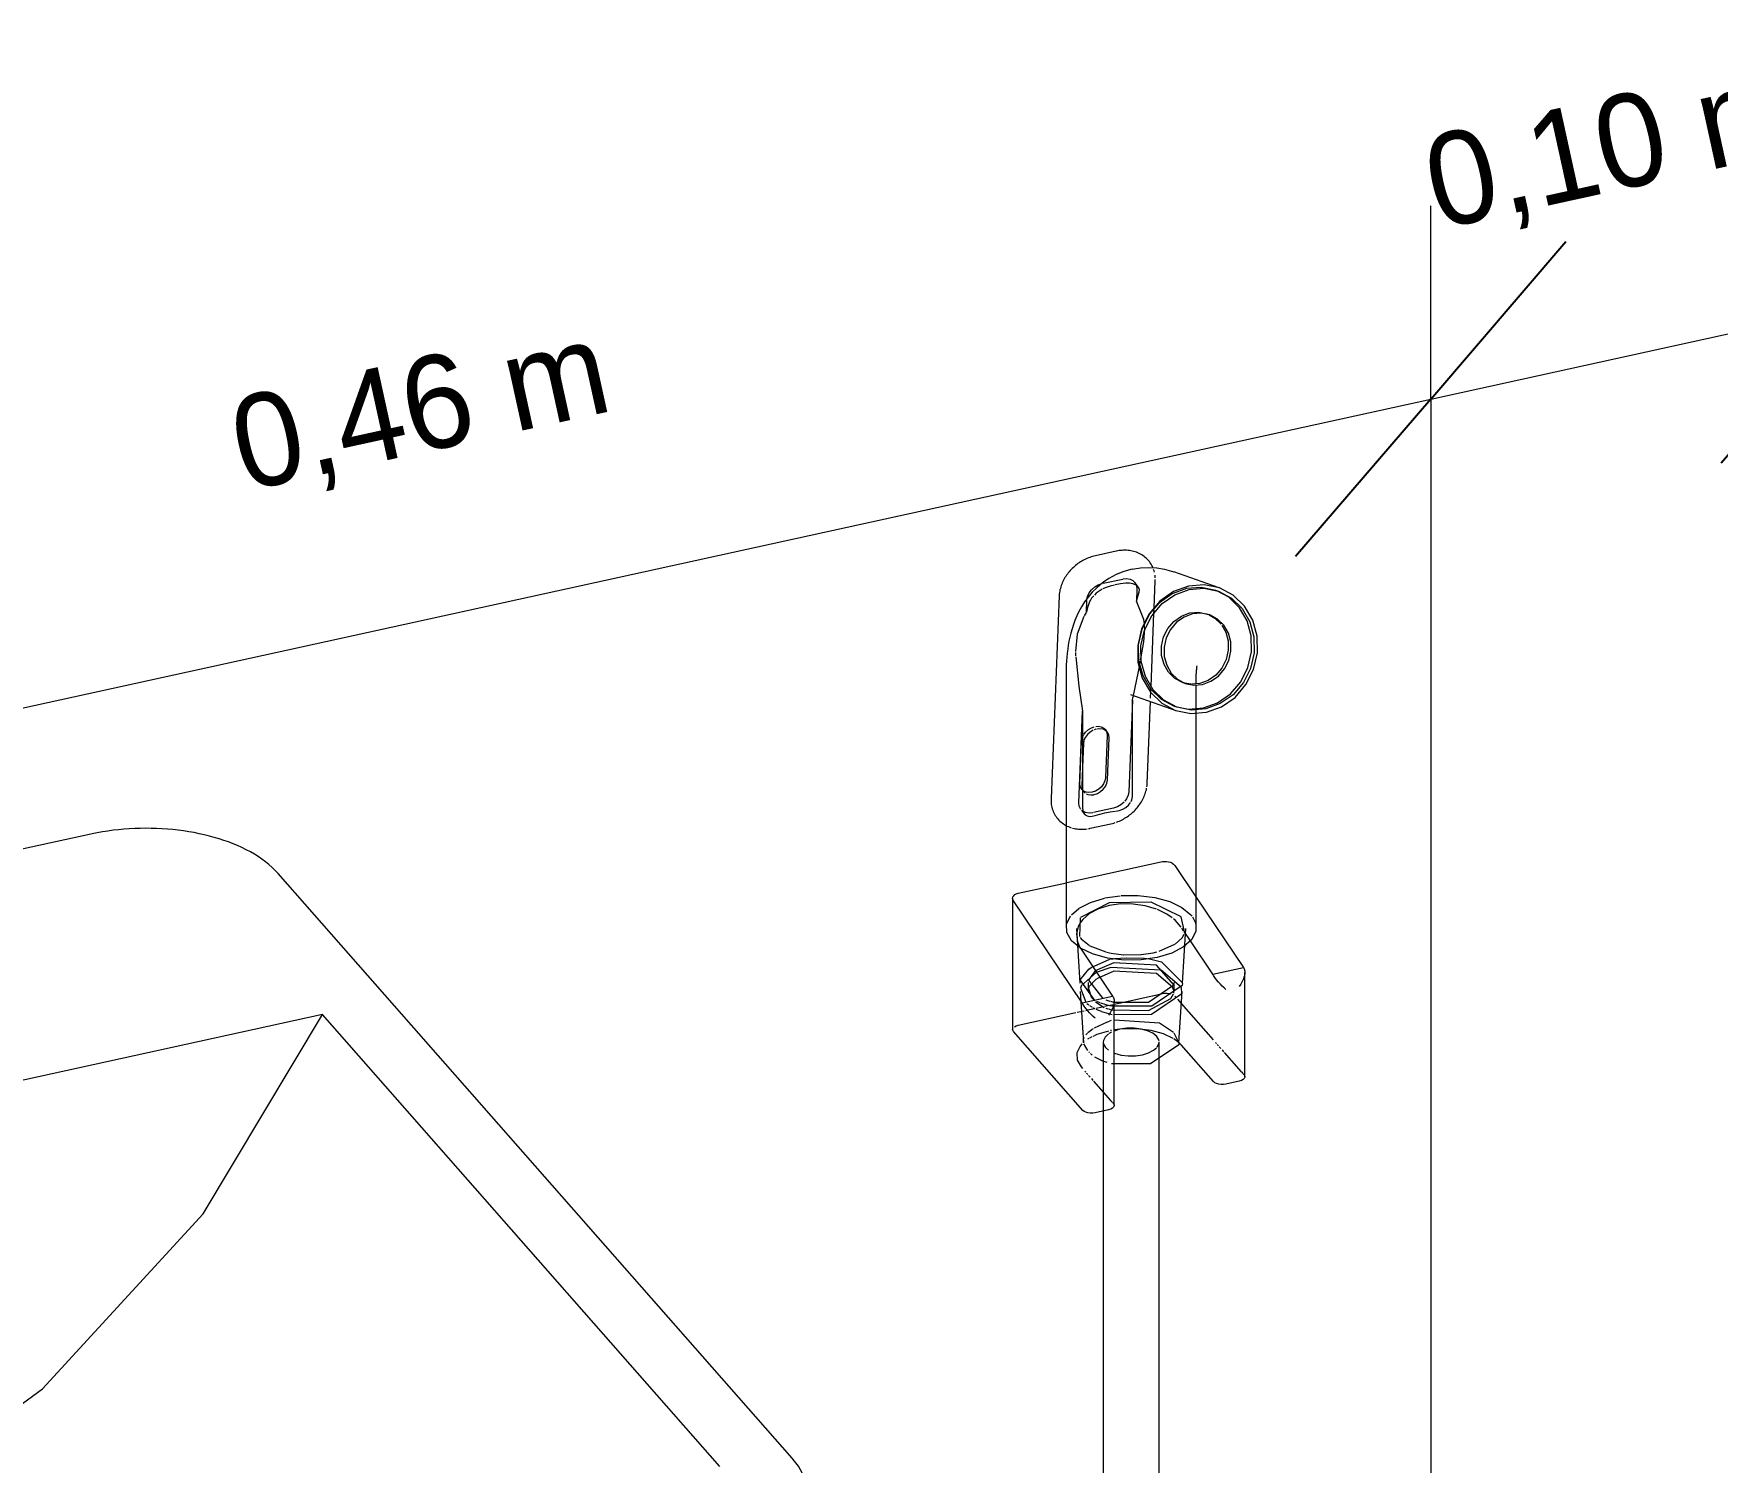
# Model space of a CAD drawing. Header units: metres. Extents: x -24.8 to 3.4, y -2.1 to 25.8.
# Drawn here: x -24.1059 to -23.7437, y 13.8888 to 14.1962 of the extents above; entities that cross this region are included whole.
import ezdxf

# ---------------------------------------------------------------- set-up
doc = ezdxf.new("R2010")
doc.units = ezdxf.units.M
for name, color, linetype, lineweight in [('A-ANNO-DIMS', 7, 'Continuous', 5), ('A-ANNO-DIMS-20', 7, 'Continuous', 5), ('P-SANR-FIXT', 7, 'Continuous', 5)]:
    doc.layers.add(name, color=color, linetype=linetype, lineweight=lineweight)
doc.styles.add('Century Gothic_1', font='GOTHIC.TTF', dxfattribs={"height": 0.02})
doc.dimstyles.new('Setores_1_mm', dxfattribs={"dimscale": 0.3048, "dimtxt": 0.020883, "dimasz": 0.208333, "dimexe": 0.15748, "dimexo": 0.098425, "dimgap": 0.114829, "dimtad": 1, "dimrnd": 0.01, "dimzin": 0, "dimdsep": 46, "dimtxsty": 'Century Gothic_1', "dimblk1": 'OBLIQUE', "dimblk2": 'OBLIQUE', "dimsah": 1, "dimcen": 0.09, "dimazin": 0, "dimtfac": 1, "dimtdec": 4, "dimtix": 1, "dimtmove": 0, "dimatfit": 3, "dimfxl": 1, "dimtvp": 1, "dimtolj": 1, "dimtzin": 0, "dimarcsym": 2})

# ---------------------------------------------------------------- blocks, each defined once
blk = doc.blocks.new('USO_ESG_Cuba lavatório retângular - Uso geral-3263039-BWC GUARITA')
at = {"layer": 'P-SANR-FIXT'}
for p, q in [((-24.09366, 14.024), (-24.4106, 13.9545)), ((-23.94272, 13.88971), (-24.05333, 14.01551)), ((-24.04378, 13.98518), (-24.3851, 13.91033)), ((-23.95829, 13.88796), (-24.04378, 13.98518))]:
    blk.add_line(p, q, dxfattribs=at)
for points in [[(-24.05333, 14.01551, 0), (-24.05396, 14.01619, 0), (-24.05463, 14.01684, 0), (-24.05533, 14.01746, 0), (-24.05607, 14.01806, 0), (-24.05684, 14.01863, 0), (-24.05764, 14.01917, 0), (-24.05846, 14.01969, 0), (-24.05932, 14.02018, 0), (-24.06021, 14.02065, 0), (-24.06112, 14.0211, 0), (-24.06205, 14.02153, 0), (-24.06301, 14.02193, 0), (-24.064, 14.02231, 0), (-24.065, 14.02266, 0), (-24.06603, 14.02299, 0), (-24.06707, 14.02331, 0), (-24.06813, 14.02359, 0), (-24.06922, 14.02386, 0), (-24.07031, 14.0241, 0), (-24.07142, 14.02432, 0), (-24.07255, 14.02452, 0), (-24.07368, 14.02469, 0), (-24.07483, 14.02484, 0), (-24.07599, 14.02497, 0), (-24.07715, 14.02507, 0), (-24.07832, 14.02515, 0), (-24.07949, 14.02521, 0), (-24.08067, 14.02524, 0), (-24.08184, 14.02525, 0), (-24.08302, 14.02524, 0), (-24.0842, 14.0252, 0), (-24.08537, 14.02514, 0), (-24.08654, 14.02506, 0), (-24.0877, 14.02495, 0), (-24.08885, 14.02482, 0), (-24.09, 14.02467, 0), (-24.09113, 14.02449, 0), (-24.09225, 14.02429, 0), (-24.09336, 14.02407, 0), (-24.09366, 14.024, 0)], [(-24.35333, 13.87363, 0), (-24.32482, 13.85621, 0), (-24.28349, 13.84412, 0), (-24.23794, 13.84319, 0), (-24.19094, 13.8535, 0), (-24.14539, 13.8744, 0), (-24.10406, 13.90463, 0), (-24.06949, 13.94232, 0), (-24.04378, 13.98518, 0)], [(-23.9392, 13.881, 0), (-23.93923, 13.88194, 0), (-23.93935, 13.88287, 0), (-23.93953, 13.88379, 0), (-23.93978, 13.88468, 0), (-23.9401, 13.88556, 0), (-23.94048, 13.8864, 0), (-23.94091, 13.88722, 0), (-23.9414, 13.888, 0), (-23.94193, 13.88875, 0), (-23.94251, 13.88947, 0), (-23.94272, 13.88971, 0)]]:
    blk.add_polyline3d(points, dxfattribs=at)
blk = doc.blocks.new('UT_Ducha higiênica - UT_Ducha higiênica-3628668-BWC GUARITA')
at = {"layer": 'P-SANR-FIXT'}
for p, q in [((-23.87305, 14.08487), (-23.87749, 14.0839)), ((-23.85085, 14.077), (-23.86063, 14.08045)), ((-23.88528, 14.07526), (-23.88703, 14.03164)), ((-23.85291, 14.07116), (-23.85348, 14.07136)), ((-23.88379, 14.05852), (-23.88379, 14.00386)), ((-23.85868, 14.05663), (-23.85811, 14.05643)), ((-23.86995, 14.05405), (-23.86017, 14.05059)), ((-23.85579, 14.00386), (-23.85579, 14.05004)), ((-23.89411, 14.01127), (-23.88372, 14.01355)), ((-23.8953, 14.01019), (-23.8953, 13.98196)), ((-23.88034, 13.98767), (-23.89514, 14.00967)), ((-23.85588, 14.01053), (-23.84563, 13.99528)), ((-23.88156, 14.00368), (-23.88085, 13.9919)), ((-23.85873, 13.9919), (-23.85802, 14.00368)), ((-23.88073, 13.99948), (-23.88057, 13.99923)), ((-23.88057, 13.99923), (-23.87377, 13.98911)), ((-23.85221, 13.99384), (-23.85705, 14.00104)), ((-23.85221, 13.99384), (-23.84563, 13.99528)), ((-23.86056, 13.99029), (-23.86056, 13.99207)), ((-23.84532, 13.97178), (-23.84532, 13.99424)), ((-23.88034, 13.98767), (-23.87377, 13.98911)), ((-23.87345, 13.96561), (-23.87345, 13.98807)), ((-23.86608, 13.98608), (-23.86126, 13.98865)), ((-23.8595, 13.97911), (-23.85884, 13.99013)), ((-23.86534, 13.98701), (-23.87402, 13.98701)), ((-23.87385, 13.98618), (-23.86608, 13.98608)), ((-23.8736, 13.98516), (-23.86538, 13.98528)), ((-23.8802, 13.96457), (-23.89514, 13.98156)), ((-23.86379, 13.48404), (-23.86379, 13.97926)), ((-23.85901, 13.97864), (-23.85947, 13.97911)), ((-23.85206, 13.97074), (-23.85901, 13.97864)), ((-23.86565, 13.97456), (-23.87399, 13.97461)), ((-23.84652, 13.97087), (-23.84943, 13.97023)), ((-23.87465, 13.9647), (-23.87756, 13.96406)), ((-23.87579, 13.96445), (-23.87579, 13.48404))]:
    blk.add_line(p, q, dxfattribs=at)
at = {"layer": 'P-SANR-FIXT', "color": 8, "true_color": 0x808080}
for p, q in [((-23.87581, 14.07797), (-23.8716, 14.07889)), ((-23.86825, 14.07718), (-23.86897, 14.07813)), ((-23.86483, 14.0727), (-23.8646, 14.07849)), ((-23.8646, 14.07849), (-23.86459, 14.07881)), ((-23.87601, 14.07672), (-23.87667, 14.07631)), ((-23.87535, 14.07702), (-23.87589, 14.07678)), ((-23.86856, 14.07674), (-23.86866, 14.0741)), ((-23.86863, 14.07744), (-23.86856, 14.07674)), ((-23.87947, 14.07167), (-23.87987, 14.07098)), ((-23.87942, 14.07174), (-23.87932, 14.07425)), ((-23.87865, 14.07418), (-23.87884, 14.07375)), ((-23.86593, 14.0712), (-23.86748, 14.06812)), ((-23.86551, 14.05579), (-23.86488, 14.07157)), ((-23.85897, 14.07091), (-23.8588, 14.071)), ((-23.86748, 14.06812), (-23.86825, 14.06475)), ((-23.86709, 14.06538), (-23.86689, 14.06733)), ((-23.8503, 14.06899), (-23.84945, 14.06749)), ((-23.86827, 14.06459), (-23.86819, 14.06134)), ((-23.86765, 14.06216), (-23.86709, 14.06538)), ((-23.88178, 14.0631), (-23.88174, 14.06236)), ((-23.85689, 14.05627), (-23.85832, 14.05651)), ((-23.85579, 14.05635), (-23.85579, 14.05852)), ((-23.86952, 14.05279), (-23.87031, 14.03312)), ((-23.86952, 14.05279), (-23.86949, 14.05292)), ((-23.86952, 14.03209), (-23.86952, 14.05279)), ((-23.86948, 14.05296), (-23.86941, 14.05326)), ((-23.8694, 14.05332), (-23.8693, 14.05375)), ((-23.8656, 14.05349), (-23.86556, 14.05448)), ((-23.86556, 14.05465), (-23.86554, 14.05515)), ((-23.85579, 14.05103), (-23.85579, 14.05611)), ((-23.88107, 14.03076), (-23.88028, 14.05043)), ((-23.88028, 14.05043), (-23.88028, 14.02973)), ((-23.86635, 14.03488), (-23.86564, 14.05253)), ((-23.86025, 14.05062), (-23.86017, 14.05059)), ((-23.86023, 14.05143), (-23.85745, 14.0509)), ((-23.85689, 14.0507), (-23.85992, 14.05132)), ((-23.85579, 14.05004), (-23.85579, 14.05079)), ((-23.87738, 14.04656), (-23.87774, 14.04644)), ((-23.87491, 14.04594), (-23.87531, 14.04647)), ((-23.88029, 14.04486), (-23.88005, 14.04536)), ((-23.88007, 14.04351), (-23.88028, 14.03833)), ((-23.87995, 14.04417), (-23.88007, 14.04351)), ((-23.87495, 14.04525), (-23.87531, 14.03613)), ((-23.87491, 14.0356), (-23.87455, 14.04472)), ((-23.88028, 14.03344), (-23.88008, 14.03317)), ((-23.87954, 14.03306), (-23.8801, 14.03333)), ((-23.88051, 14.02918), (-23.8799, 14.02837)), ((-23.87358, 14.02958), (-23.87786, 14.02864)), ((-23.87755, 14.02799), (-23.87651, 14.02832)), ((-23.87645, 14.02833), (-23.87542, 14.02859)), ((-23.88298, 14.0255), (-23.88268, 14.02539)), ((-23.87858, 14.02526), (-23.87414, 14.02624)), ((-23.8836, 14.01357), (-23.86306, 14.01808)), ((-23.86042, 14.01728), (-23.85588, 14.01053)), ((-23.88097, 14.00806), (-23.87854, 14.00931)), ((-23.87853, 14.00932), (-23.87554, 14.01023)), ((-23.87542, 14.01026), (-23.87214, 14.01075)), ((-23.88366, 14.0048), (-23.88283, 14.0064)), ((-23.88263, 14.00664), (-23.88107, 14.008)), ((-23.88076, 14.00599), (-23.88093, 14.00196)), ((-23.87452, 14.00924), (-23.88071, 14.00605)), ((-23.85851, 14.00322), (-23.85891, 14.0038)), ((-23.85705, 14.00104), (-23.85841, 14.00306)), ((-23.87867, 14), (-23.87521, 13.99864)), ((-23.86761, 13.99808), (-23.86506, 13.99848)), ((-23.86506, 13.99848), (-23.86427, 13.99867)), ((-23.86377, 13.99881), (-23.86042, 14.0003)), ((-23.87843, 13.99527), (-23.87437, 13.99708)), ((-23.87352, 13.99628), (-23.87753, 13.99457)), ((-23.87419, 13.9953), (-23.87735, 13.99425)), ((-23.87424, 13.99712), (-23.87363, 13.99719)), ((-23.86342, 13.99475), (-23.87419, 13.9953)), ((-23.87134, 13.99803), (-23.86771, 13.99807)), ((-23.8775, 13.98816), (-23.88078, 13.99267)), ((-23.87901, 13.99207), (-23.87901, 13.99029)), ((-23.8735, 13.99451), (-23.87686, 13.99304)), ((-23.85893, 13.991), (-23.8633, 13.9947)), ((-23.88074, 13.99013), (-23.88007, 13.97911)), ((-23.8793, 13.98758), (-23.87888, 13.98724)), ((-23.87841, 13.98898), (-23.87775, 13.9882)), ((-23.87747, 13.98794), (-23.87561, 13.98672)), ((-23.87649, 13.98767), (-23.87715, 13.98797)), ((-23.87444, 13.98709), (-23.87634, 13.98761)), ((-23.87358, 13.98787), (-23.86608, 13.98785)), ((-23.86126, 13.98865), (-23.86066, 13.98965)), ((-23.86062, 13.98979), (-23.8606, 13.99023)), ((-23.85901, 13.98756), (-23.85212, 13.97973)), ((-23.89411, 13.98288), (-23.88167, 13.98561)), ((-23.87876, 13.98715), (-23.87828, 13.98684)), ((-23.87811, 13.98673), (-23.87761, 13.98646)), ((-23.87738, 13.98635), (-23.87627, 13.98588)), ((-23.87618, 13.98585), (-23.87465, 13.98539)), ((-23.87525, 13.98658), (-23.8748, 13.98643)), ((-23.87466, 13.98639), (-23.87422, 13.98627)), ((-23.87445, 13.98534), (-23.8739, 13.98522)), ((-23.87416, 13.98704), (-23.87438, 13.98708)), ((-23.8722, 13.98201), (-23.87347, 13.98163)), ((-23.86061, 13.98128), (-23.85953, 13.97912)), ((-23.88002, 13.97919), (-23.88002, 13.97983)), ((-23.87914, 13.97746), (-23.87994, 13.97885)), ((-23.87872, 13.97698), (-23.87891, 13.97718)), ((-23.87817, 13.97647), (-23.87857, 13.97683)), ((-23.87579, 13.97926), (-23.87579, 13.96445)), ((-23.85947, 13.97911), (-23.8606, 13.97996)), ((-23.85164, 13.97919), (-23.85141, 13.97892)), ((-23.85126, 13.97875), (-23.85098, 13.97843)), ((-23.85082, 13.97825), (-23.8505, 13.97789)), ((-23.85022, 13.97757), (-23.84989, 13.97719)), ((-23.84976, 13.97705), (-23.84611, 13.97289)), ((-23.88057, 13.97391), (-23.88026, 13.97356)), ((-23.87978, 13.97302), (-23.87955, 13.97275)), ((-23.87939, 13.97258), (-23.87911, 13.97226)), ((-23.87896, 13.97208), (-23.87864, 13.97172)), ((-23.87835, 13.9714), (-23.87802, 13.97102)), ((-23.8779, 13.97088), (-23.87425, 13.96672)), ((-23.84608, 13.97286), (-23.84574, 13.97247)), ((-23.8457, 13.97243), (-23.84549, 13.97219)), ((-23.87421, 13.96669), (-23.87387, 13.9663)), ((-23.87384, 13.96626), (-23.87362, 13.96602))]:
    blk.add_line(p, q, dxfattribs=at)
at = {"layer": 'P-SANR-FIXT', "color": 9, "true_color": 0xbfbfbf}
for p, q in [((-23.86488, 14.07157), (-23.86485, 14.07226)), ((-23.86688, 14.06809), (-23.8669, 14.0689)), ((-23.86689, 14.06733), (-23.86688, 14.06808)), ((-23.84945, 14.06747), (-23.84892, 14.06556)), ((-23.86796, 14.0604), (-23.8678, 14.06131)), ((-23.86776, 14.06149), (-23.86765, 14.06216)), ((-23.86561, 14.05324), (-23.8656, 14.05349)), ((-23.86554, 14.05515), (-23.86553, 14.05539)), ((-23.86552, 14.05552), (-23.86551, 14.05579)), ((-23.86056, 14.05154), (-23.86023, 14.05143)), ((-23.85992, 14.05132), (-23.85999, 14.05134)), ((-23.88084, 14.03492), (-23.88047, 14.04403)), ((-23.88047, 14.04403), (-23.88035, 14.0447)), ((-23.88028, 14.03833), (-23.88044, 14.03439)), ((-23.88048, 14.0337), (-23.88028, 14.03344)), ((-23.88044, 14.03439), (-23.88037, 14.03377)), ((-23.88065, 14.02937), (-23.8807, 14.02943)), ((-23.87452, 14.00863), (-23.8768, 14.00793)), ((-23.87203, 14.00898), (-23.87452, 14.00863)), ((-23.86431, 14.00783), (-23.86677, 14.00857)), ((-23.88078, 13.99267), (-23.87888, 13.99497)), ((-23.87888, 13.99498), (-23.87843, 13.99527)), ((-23.87335, 13.99722), (-23.87081, 13.99739)), ((-23.87078, 13.99739), (-23.86704, 13.99731)), ((-23.86701, 13.99731), (-23.86581, 13.99716)), ((-23.87735, 13.99425), (-23.88055, 13.99133)), ((-23.87737, 13.99272), (-23.8788, 13.99124)), ((-23.87686, 13.99304), (-23.87737, 13.99272)), ((-23.87896, 13.9908), (-23.87841, 13.98898)), ((-23.87525, 13.98835), (-23.87441, 13.98808)), ((-23.87426, 13.98804), (-23.87358, 13.98787)), ((-23.87201, 13.98772), (-23.86529, 13.9892)), ((-23.86517, 13.98922), (-23.86306, 13.98969)), ((-23.86306, 13.98969), (-23.86259, 13.98976)), ((-23.86256, 13.98976), (-23.86204, 13.98976)), ((-23.86061, 13.99035), (-23.86086, 13.99109)), ((-23.86042, 13.98917), (-23.86019, 13.9889)), ((-23.85983, 13.9885), (-23.85903, 13.98758)), ((-23.88139, 13.98567), (-23.88061, 13.98584)), ((-23.87438, 13.98381), (-23.87402, 13.98394)), ((-23.87952, 13.98083), (-23.8792, 13.98119)), ((-23.87909, 13.9813), (-23.87825, 13.98197)), ((-23.87822, 13.98038), (-23.87875, 13.98009)), ((-23.87815, 13.98204), (-23.87789, 13.9822)), ((-23.87771, 13.98063), (-23.87802, 13.98048)), ((-23.87771, 13.98231), (-23.87486, 13.98363)), ((-23.87483, 13.98364), (-23.87442, 13.98379)), ((-23.87432, 13.98123), (-23.87457, 13.98107)), ((-23.87401, 13.98139), (-23.87425, 13.98127)), ((-23.87399, 13.98177), (-23.87423, 13.98172)), ((-23.87999, 13.97994), (-23.87988, 13.98024)), ((-23.87887, 13.98002), (-23.87915, 13.97985)), ((-23.87528, 13.97806), (-23.87469, 13.97753)), ((-23.84534, 13.97194), (-23.84532, 13.97178)), ((-23.87348, 13.96577), (-23.87345, 13.96561))]:
    blk.add_line(p, q, dxfattribs=at)
at = {"layer": 'P-SANR-FIXT', "color": 254, "true_color": 0xdfdfdf}
for p, q in [((-23.87887, 13.99109), (-23.87896, 13.9908)), ((-23.87347, 13.9874), (-23.87201, 13.98772)), ((-23.8802, 13.98593), (-23.87992, 13.98599)), ((-23.87951, 13.98608), (-23.87925, 13.98614)), ((-23.87915, 13.98616), (-23.87759, 13.9865)), ((-23.87735, 13.98655), (-23.87576, 13.9869)), ((-23.87555, 13.98695), (-23.87452, 13.98717))]:
    blk.add_line(p, q, dxfattribs=at)
at = {"layer": 'P-SANR-FIXT', "color": 7, "true_color": 0xefefef}
blk.add_line((-23.87431, 13.98722), (-23.8736, 13.98737), dxfattribs=at)
at = {"layer": 'P-SANR-FIXT'}
for points in [[(-23.87749, 14.0839, 0), (-23.8778, 14.08383, 0), (-23.8781, 14.08375, 0), (-23.87841, 14.08365, 0), (-23.87871, 14.08355, 0), (-23.879, 14.08344, 0), (-23.8793, 14.08331, 0), (-23.87959, 14.08318, 0), (-23.87987, 14.08304, 0), (-23.88016, 14.08289, 0), (-23.88043, 14.08273, 0), (-23.88071, 14.08256, 0), (-23.88097, 14.08239, 0), (-23.88124, 14.0822, 0), (-23.88149, 14.08201, 0), (-23.88175, 14.08181, 0), (-23.88199, 14.08161, 0), (-23.88223, 14.08139, 0), (-23.88246, 14.08117, 0), (-23.88269, 14.08095, 0), (-23.88291, 14.08071, 0), (-23.88312, 14.08047, 0), (-23.88332, 14.08023, 0), (-23.88351, 14.07997, 0), (-23.8837, 14.07972, 0), (-23.88388, 14.07945, 0), (-23.88404, 14.07919, 0), (-23.8842, 14.07891, 0), (-23.88435, 14.07863, 0), (-23.88449, 14.07835, 0), (-23.88462, 14.07807, 0), (-23.88474, 14.07777, 0), (-23.88485, 14.07748, 0), (-23.88495, 14.07718, 0), (-23.88503, 14.07688, 0), (-23.88511, 14.07658, 0), (-23.88517, 14.07627, 0), (-23.88522, 14.07596, 0), (-23.88525, 14.07565, 0), (-23.88528, 14.07534, 0), (-23.88528, 14.07526, 0)], [(-23.86508, 14.08126, 0), (-23.86521, 14.08155, 0), (-23.86535, 14.08183, 0), (-23.86551, 14.08211, 0), (-23.86568, 14.08237, 0), (-23.86587, 14.08263, 0), (-23.86607, 14.08287, 0), (-23.86628, 14.08311, 0), (-23.86651, 14.08333, 0), (-23.86675, 14.08354, 0), (-23.86699, 14.08374, 0), (-23.86725, 14.08393, 0), (-23.86752, 14.0841, 0), (-23.86779, 14.08425, 0), (-23.86807, 14.0844, 0), (-23.86836, 14.08453, 0), (-23.86865, 14.08464, 0), (-23.86894, 14.08474, 0), (-23.86924, 14.08483, 0), (-23.86955, 14.0849, 0), (-23.86985, 14.08497, 0), (-23.87016, 14.08501, 0), (-23.87047, 14.08505, 0), (-23.87079, 14.08507, 0), (-23.8711, 14.08508, 0), (-23.87141, 14.08508, 0), (-23.87172, 14.08506, 0), (-23.87204, 14.08504, 0), (-23.87235, 14.085, 0), (-23.87266, 14.08495, 0), (-23.87297, 14.08489, 0), (-23.87305, 14.08487, 0)], [(-23.86959, 14.08103, 0), (-23.87136, 14.08053, 0), (-23.87304, 14.07985, 0), (-23.87457, 14.07903, 0), (-23.87594, 14.07809, 0), (-23.87714, 14.07708, 0), (-23.87818, 14.07604, 0), (-23.87907, 14.07499, 0), (-23.87983, 14.07395, 0), (-23.88047, 14.07293, 0), (-23.88102, 14.07193, 0), (-23.88149, 14.07096, 0), (-23.88189, 14.07, 0), (-23.88223, 14.06908, 0), (-23.88252, 14.06817, 0), (-23.88277, 14.06727, 0), (-23.88299, 14.06639, 0), (-23.88317, 14.06552, 0), (-23.88332, 14.06466, 0), (-23.88345, 14.0638, 0), (-23.88356, 14.06295, 0), (-23.88364, 14.0621, 0), (-23.8837, 14.06125, 0), (-23.88375, 14.06041, 0), (-23.88378, 14.05956, 0), (-23.88379, 14.05871, 0), (-23.88379, 14.05852, 0)], [(-23.86959, 14.08103, 0), (-23.86778, 14.08132, 0), (-23.86598, 14.0814, 0), (-23.86424, 14.08129, 0), (-23.8626, 14.08101, 0), (-23.86109, 14.0806, 0), (-23.86063, 14.08045, 0)], [(-23.87931, 14.07443, 0), (-23.87918, 14.07514, 0), (-23.87884, 14.0759, 0), (-23.87831, 14.0766, 0), (-23.87764, 14.07719, 0), (-23.87686, 14.07764, 0), (-23.87604, 14.07792, 0)], [(-23.85744, 14.07738, 0), (-23.86069, 14.07619, 0), (-23.86359, 14.07416, 0), (-23.86594, 14.07142, 0), (-23.86757, 14.06815, 0), (-23.86839, 14.0646, 0), (-23.86833, 14.06098, 0), (-23.86739, 14.05756, 0), (-23.86565, 14.05457, 0), (-23.86321, 14.0522, 0), (-23.86025, 14.05062, 0)], [(-23.86763, 14.06114, 0), (-23.86769, 14.06455, 0), (-23.86691, 14.06792, 0), (-23.86537, 14.071, 0), (-23.86314, 14.07359, 0), (-23.8604, 14.07551, 0), (-23.85733, 14.07664, 0), (-23.85413, 14.07689, 0), (-23.85103, 14.07625, 0), (-23.84823, 14.07476, 0), (-23.84593, 14.07252, 0), (-23.84428, 14.06969, 0), (-23.84339, 14.06645, 0)], [(-23.85358, 14.05021, 0), (-23.85033, 14.0514, 0), (-23.84743, 14.05343, 0), (-23.84508, 14.05618, 0), (-23.84345, 14.05944, 0), (-23.84263, 14.06299, 0), (-23.84269, 14.06661, 0), (-23.84363, 14.07003, 0), (-23.84537, 14.07302, 0), (-23.84781, 14.07539, 0), (-23.85077, 14.07697, 0), (-23.85405, 14.07765, 0), (-23.85744, 14.07738, 0)], [(-23.84396, 14.06665, 0), (-23.84484, 14.06989, 0), (-23.84649, 14.07272, 0), (-23.84879, 14.07496, 0), (-23.85133, 14.07635, 0)], [(-23.86323, 14.06243, 0), (-23.86326, 14.06444, 0), (-23.86281, 14.06643, 0), (-23.86189, 14.06825, 0), (-23.86058, 14.06978, 0), (-23.85897, 14.07091, 0)], [(-23.84836, 14.06536, 0), (-23.84888, 14.06727, 0), (-23.84985, 14.06895, 0), (-23.85121, 14.07027, 0), (-23.85286, 14.07115, 0), (-23.8547, 14.07153, 0), (-23.85658, 14.07138, 0), (-23.8584, 14.07071, 0), (-23.86002, 14.06958, 0), (-23.86133, 14.06805, 0), (-23.86224, 14.06623, 0), (-23.8627, 14.06424, 0), (-23.86266, 14.06223, 0)], [(-23.8588, 14.071, 0), (-23.85715, 14.07158, 0), (-23.85526, 14.07173, 0), (-23.85343, 14.07135, 0), (-23.85316, 14.07124, 0)], [(-23.86266, 14.06223, 0), (-23.86214, 14.06032, 0), (-23.86117, 14.05865, 0), (-23.85981, 14.05732, 0), (-23.85816, 14.05644, 0), (-23.85632, 14.05607, 0), (-23.85444, 14.05621, 0), (-23.85262, 14.05688, 0), (-23.851, 14.05801, 0), (-23.84969, 14.05954, 0), (-23.84878, 14.06136, 0), (-23.84832, 14.06335, 0), (-23.84836, 14.06536, 0)], [(-23.85745, 14.0509, 0), (-23.85426, 14.05115, 0), (-23.85118, 14.05228, 0), (-23.84844, 14.0542, 0), (-23.84622, 14.05679, 0), (-23.84467, 14.05987, 0), (-23.8439, 14.06324, 0), (-23.84396, 14.06665, 0)], [(-23.84339, 14.06645, 0), (-23.84333, 14.06304, 0), (-23.84411, 14.05967, 0), (-23.84565, 14.05659, 0), (-23.84787, 14.054, 0), (-23.85062, 14.05208, 0), (-23.85369, 14.05095, 0), (-23.85689, 14.0507, 0)], [(-23.85999, 14.05134, 0), (-23.86279, 14.05283, 0), (-23.86509, 14.05507, 0), (-23.86674, 14.0579, 0), (-23.86763, 14.06114, 0)], [(-23.8584, 14.05654, 0), (-23.85872, 14.05664, 0), (-23.86038, 14.05752, 0), (-23.86173, 14.05885, 0), (-23.86271, 14.06052, 0), (-23.86323, 14.06243, 0)], [(-23.86017, 14.05059, 0), (-23.85697, 14.04994, 0), (-23.85358, 14.05021, 0)], [(-23.88703, 14.03164, 0), (-23.88703, 14.03133, 0), (-23.88703, 14.03102, 0), (-23.887, 14.0307, 0), (-23.88697, 14.03039, 0), (-23.88691, 14.03008, 0), (-23.88685, 14.02978, 0), (-23.88676, 14.02947, 0), (-23.88666, 14.02917, 0), (-23.88655, 14.02888, 0), (-23.88642, 14.02859, 0), (-23.88628, 14.0283, 0), (-23.88612, 14.02803, 0), (-23.88595, 14.02776, 0), (-23.88576, 14.02751, 0), (-23.88556, 14.02726, 0), (-23.88534, 14.02703, 0), (-23.88512, 14.0268, 0), (-23.88488, 14.02659, 0), (-23.88463, 14.0264, 0), (-23.88438, 14.02621, 0), (-23.88411, 14.02604, 0), (-23.88384, 14.02588, 0)], [(-23.89514, 14.00967, 0), (-23.89527, 14.00995, 0), (-23.8953, 14.01023, 0), (-23.89524, 14.0105, 0), (-23.89507, 14.01076, 0), (-23.89482, 14.01098, 0), (-23.8945, 14.01115, 0), (-23.89411, 14.01127, 0)], [(-23.86416, 13.99746, 0), (-23.86767, 13.99695, 0), (-23.87132, 13.99691, 0), (-23.87487, 13.99734, 0), (-23.87808, 13.99822, 0), (-23.88071, 13.99949, 0), (-23.88261, 14.00105, 0), (-23.88363, 14.0028, 0), (-23.8837, 14.00462, 0)], [(-23.85584, 14.00442, 0), (-23.85587, 14.00309, 0), (-23.85674, 14.00132, 0), (-23.8585, 13.99972, 0), (-23.86103, 13.9984, 0), (-23.86416, 13.99746, 0)], [(-23.84549, 13.99503, 0), (-23.84534, 13.99453, 0), (-23.84533, 13.99397, 0), (-23.84544, 13.9934, 0), (-23.84563, 13.99283, 0), (-23.84588, 13.99227, 0), (-23.84618, 13.99173, 0), (-23.84652, 13.99123, 0)], [(-23.84563, 13.99528, 0), (-23.84556, 13.99516, 0), (-23.84549, 13.99503, 0)], [(-23.85876, 13.99184, 0), (-23.85879, 13.99146, 0), (-23.86534, 13.98701, 0)], [(-23.85206, 13.99358, 0), (-23.85214, 13.99372, 0), (-23.85221, 13.99384, 0)], [(-23.84943, 13.99059, 0), (-23.8498, 13.99094, 0), (-23.85019, 13.99132, 0), (-23.85059, 13.99174, 0), (-23.85101, 13.99218, 0), (-23.85141, 13.99264, 0), (-23.85178, 13.99312, 0), (-23.85206, 13.99358, 0)], [(-23.8802, 13.98741, 0), (-23.88027, 13.98755, 0), (-23.88034, 13.98767, 0)], [(-23.87362, 13.98886, 0), (-23.87347, 13.98836, 0), (-23.87347, 13.9878, 0), (-23.87357, 13.98723, 0), (-23.87376, 13.98666, 0), (-23.87401, 13.9861, 0), (-23.87431, 13.98556, 0), (-23.87465, 13.98506, 0)], [(-23.87377, 13.98911, 0), (-23.87369, 13.98899, 0), (-23.87362, 13.98886, 0)], [(-23.86538, 13.98528, 0), (-23.8589, 13.98969, 0), (-23.85893, 13.991, 0)], [(-23.87756, 13.98442, 0), (-23.87793, 13.98477, 0), (-23.87832, 13.98515, 0), (-23.87873, 13.98557, 0), (-23.87914, 13.98601, 0), (-23.87954, 13.98647, 0), (-23.87991, 13.98695, 0), (-23.8802, 13.98741, 0)], [(-23.89514, 13.98156, 0), (-23.89528, 13.98181, 0), (-23.89529, 13.98207, 0)], [(-23.85953, 13.97905, 0), (-23.85956, 13.9787, 0), (-23.86565, 13.97456, 0)], [(-23.84943, 13.97023, 0), (-23.84993, 13.97016, 0), (-23.85045, 13.97015, 0), (-23.85096, 13.97022, 0), (-23.85142, 13.97034, 0), (-23.85179, 13.97052, 0), (-23.85206, 13.97074, 0)], [(-23.84532, 13.97178, 0), (-23.84533, 13.97168, 0), (-23.84546, 13.97142, 0), (-23.84571, 13.97119, 0), (-23.84607, 13.97101, 0), (-23.84652, 13.97087, 0)], [(-23.87756, 13.96406, 0), (-23.87807, 13.96399, 0), (-23.87859, 13.96398, 0), (-23.87909, 13.96405, 0), (-23.87955, 13.96417, 0), (-23.87993, 13.96435, 0), (-23.8802, 13.96457, 0)], [(-23.87345, 13.96561, 0), (-23.87347, 13.96551, 0), (-23.87359, 13.96525, 0), (-23.87384, 13.96502, 0), (-23.8742, 13.96484, 0), (-23.87465, 13.9647, 0)]]:
    blk.add_polyline3d(points, dxfattribs=at)
at = {"layer": 'P-SANR-FIXT', "color": 8, "true_color": 0x808080}
for points in [[(-23.87152, 14.07891, 0), (-23.87079, 14.07898, 0), (-23.87004, 14.07886, 0), (-23.8694, 14.07855, 0), (-23.86892, 14.07807, 0)], [(-23.86478, 14.08036, 0), (-23.86487, 14.08067, 0), (-23.86496, 14.08097, 0)], [(-23.8646, 14.07912, 0), (-23.86463, 14.07943, 0), (-23.86466, 14.07974, 0)], [(-23.87784, 14.07528, 0), (-23.87829, 14.07474, 0), (-23.87863, 14.07422, 0)], [(-23.87667, 14.07631, 0), (-23.87729, 14.07582, 0), (-23.87769, 14.07545, 0)], [(-23.87337, 14.0776, 0), (-23.87432, 14.07735, 0), (-23.87535, 14.07702, 0)], [(-23.87092, 14.07799, 0), (-23.87209, 14.07784, 0), (-23.87323, 14.07763, 0)], [(-23.86808, 14.07611, 0), (-23.86801, 14.07655, 0), (-23.86812, 14.07697, 0), (-23.8684, 14.07736, 0), (-23.86886, 14.07767, 0), (-23.86946, 14.07789, 0), (-23.87016, 14.078, 0), (-23.87092, 14.07799, 0)], [(-23.86866, 14.0741, 0), (-23.86839, 14.07515, 0), (-23.86808, 14.07611, 0)], [(-23.85133, 14.07635, 0), (-23.85159, 14.07645, 0), (-23.8547, 14.07709, 0), (-23.8579, 14.07684, 0), (-23.86097, 14.07571, 0), (-23.86371, 14.07379, 0), (-23.86584, 14.07134, 0)], [(-23.87884, 14.07375, 0), (-23.87915, 14.07279, 0), (-23.87942, 14.07174, 0)], [(-23.86693, 14.06925, 0), (-23.86705, 14.07015, 0), (-23.86866, 14.0741, 0)], [(-23.85301, 14.07118, 0), (-23.85178, 14.07047, 0), (-23.85042, 14.06915, 0)], [(-23.87994, 14.07086, 0), (-23.88138, 14.06701, 0), (-23.88179, 14.06333, 0)], [(-23.84892, 14.06555, 0), (-23.84889, 14.06355, 0), (-23.84934, 14.06156, 0), (-23.85026, 14.05974, 0), (-23.85157, 14.05821, 0), (-23.85319, 14.05708, 0), (-23.855, 14.05641, 0), (-23.85673, 14.05626, 0)], [(-23.88173, 14.06217, 0), (-23.88105, 14.05583, 0), (-23.88028, 14.05043, 0)], [(-23.86928, 14.05385, 0), (-23.8683, 14.05862, 0), (-23.86796, 14.0604, 0)], [(-23.86819, 14.06134, 0), (-23.86731, 14.0581, 0), (-23.86566, 14.05527, 0), (-23.86336, 14.05303, 0), (-23.86056, 14.05154, 0)], [(-23.85567, 14.06023, 0), (-23.85568, 14.06021, 0), (-23.85569, 14.06014, 0), (-23.85571, 14.06002, 0), (-23.85573, 14.05987, 0), (-23.85574, 14.05967, 0), (-23.85576, 14.05945, 0), (-23.85578, 14.05919, 0), (-23.85578, 14.05891, 0), (-23.85579, 14.05859, 0), (-23.85579, 14.05852, 0)], [(-23.88, 14.04544, 0), (-23.87959, 14.04597, 0), (-23.879, 14.04649, 0), (-23.87833, 14.04689, 0), (-23.87773, 14.0471, 0)], [(-23.87793, 14.04636, 0), (-23.8786, 14.04597, 0), (-23.87919, 14.04545, 0), (-23.87965, 14.04483, 0), (-23.87994, 14.04419, 0)], [(-23.8774, 14.04717, 0), (-23.8769, 14.0472, 0), (-23.87624, 14.0471, 0), (-23.87569, 14.04683, 0), (-23.87527, 14.04641, 0), (-23.87502, 14.04587, 0), (-23.87495, 14.04525, 0)], [(-23.87455, 14.04472, 0), (-23.87461, 14.04534, 0), (-23.87487, 14.04588, 0), (-23.87528, 14.0463, 0), (-23.87584, 14.04657, 0), (-23.8765, 14.04668, 0), (-23.87721, 14.0466, 0)], [(-23.87777, 14.0325, 0), (-23.87706, 14.03275, 0), (-23.87638, 14.03314, 0), (-23.87579, 14.03366, 0), (-23.87533, 14.03427, 0), (-23.87503, 14.03494, 0), (-23.87491, 14.0356, 0)], [(-23.87531, 14.03613, 0), (-23.87543, 14.03546, 0), (-23.87573, 14.0348, 0), (-23.87619, 14.03419, 0), (-23.87672, 14.03371, 0)], [(-23.86641, 14.03417, 0), (-23.86638, 14.03449, 0), (-23.86635, 14.0348, 0), (-23.86635, 14.03488, 0)], [(-23.8803, 14.03356, 0), (-23.88012, 14.03323, 0), (-23.8797, 14.03281, 0)], [(-23.87678, 14.03367, 0), (-23.87746, 14.03327, 0), (-23.87817, 14.03303, 0), (-23.87889, 14.03296, 0), (-23.87949, 14.03305, 0)], [(-23.87949, 14.03268, 0), (-23.87914, 14.03254, 0), (-23.87849, 14.03243, 0), (-23.87783, 14.03249, 0)], [(-23.87031, 14.03312, 0), (-23.87045, 14.03236, 0), (-23.87079, 14.03161, 0), (-23.87116, 14.03108, 0)], [(-23.86978, 14.031, 0), (-23.86962, 14.03141, 0), (-23.86952, 14.03209, 0)], [(-23.86758, 14.03095, 0), (-23.86743, 14.03122, 0), (-23.86728, 14.0315, 0), (-23.86714, 14.03178, 0), (-23.86701, 14.03207, 0), (-23.86689, 14.03236, 0), (-23.86678, 14.03266, 0), (-23.86668, 14.03295, 0), (-23.8666, 14.03326, 0), (-23.86652, 14.03356, 0), (-23.86646, 14.03387, 0)], [(-23.8807, 14.02943, 0), (-23.88099, 14.03005, 0), (-23.88107, 14.03076, 0)], [(-23.88028, 14.02973, 0), (-23.88021, 14.02909, 0), (-23.88002, 14.02856, 0), (-23.87971, 14.02817, 0), (-23.87929, 14.02791, 0)], [(-23.87802, 14.02861, 0), (-23.87883, 14.02852, 0), (-23.87959, 14.02864, 0), (-23.88016, 14.02891, 0)], [(-23.87928, 14.02791, 0), (-23.87877, 14.0278, 0), (-23.87819, 14.02783, 0), (-23.87755, 14.02799, 0)], [(-23.87542, 14.02859, 0), (-23.87428, 14.02881, 0), (-23.8732, 14.02895, 0)], [(-23.87131, 14.03091, 0), (-23.87199, 14.03031, 0), (-23.87276, 14.02986, 0), (-23.87358, 14.02958, 0)], [(-23.87311, 14.02896, 0), (-23.87235, 14.02911, 0), (-23.87161, 14.02937, 0), (-23.87094, 14.02975, 0), (-23.87035, 14.03022, 0), (-23.8699, 14.03078, 0)], [(-23.87292, 14.02659, 0), (-23.87263, 14.0267, 0), (-23.87233, 14.02682, 0), (-23.87204, 14.02696, 0), (-23.87176, 14.0271, 0), (-23.87147, 14.02725, 0), (-23.87119, 14.02741, 0)], [(-23.87119, 14.02741, 0), (-23.87092, 14.02757, 0), (-23.87065, 14.02775, 0), (-23.87039, 14.02793, 0), (-23.87013, 14.02812, 0), (-23.86988, 14.02832, 0), (-23.86965, 14.02852, 0)], [(-23.86964, 14.02853, 0), (-23.8694, 14.02874, 0), (-23.86917, 14.02896, 0), (-23.86894, 14.02919, 0), (-23.86872, 14.02942, 0), (-23.86851, 14.02966, 0), (-23.86831, 14.02991, 0), (-23.86812, 14.03016, 0), (-23.86793, 14.03042, 0), (-23.86775, 14.03068, 0), (-23.8676, 14.03093, 0)], [(-23.88356, 14.02574, 0), (-23.88327, 14.02561, 0), (-23.88299, 14.0255, 0)], [(-23.88238, 14.02531, 0), (-23.88208, 14.02523, 0), (-23.88177, 14.02517, 0), (-23.88146, 14.02512, 0)], [(-23.88144, 14.02512, 0), (-23.88115, 14.02509, 0), (-23.88084, 14.02507, 0), (-23.88054, 14.02506, 0)], [(-23.88053, 14.02506, 0), (-23.88022, 14.02506, 0), (-23.8799, 14.02507, 0), (-23.87959, 14.0251, 0), (-23.87928, 14.02514, 0)], [(-23.87897, 14.02518, 0), (-23.87866, 14.02524, 0), (-23.87858, 14.02526, 0)], [(-23.87414, 14.02624, 0), (-23.87383, 14.02631, 0), (-23.87353, 14.02639, 0), (-23.87322, 14.02648, 0)], [(-23.86304, 14.01808, 0), (-23.86263, 14.01814, 0), (-23.86219, 14.01813, 0), (-23.86174, 14.01807, 0), (-23.86133, 14.01794, 0), (-23.86106, 14.01782, 0)], [(-23.86096, 14.01776, 0), (-23.86065, 14.01754, 0), (-23.86042, 14.01728, 0)], [(-23.85825, 14.00269, 0), (-23.85901, 14.00622, 0), (-23.86551, 14.00934, 0), (-23.87452, 14.00924, 0)], [(-23.87191, 14.01077, 0), (-23.86825, 14.01081, 0), (-23.86471, 14.01037, 0), (-23.8615, 14.00949, 0), (-23.85886, 14.00823, 0), (-23.85697, 14.00667, 0), (-23.85668, 14.00632, 0)], [(-23.85658, 14.00618, 0), (-23.85595, 14.00492, 0), (-23.85584, 14.00442, 0)], [(-23.88092, 14.00463, 0), (-23.88117, 14.00413, 0), (-23.88155, 14.00252, 0), (-23.88135, 14.00085, 0), (-23.88073, 13.99948, 0)], [(-23.86034, 14.00035, 0), (-23.85882, 14.00172, 0), (-23.85835, 14.00246, 0)], [(-23.88079, 14.00177, 0), (-23.88057, 14.00149, 0), (-23.87876, 14.00005, 0)], [(-23.8751, 13.99861, 0), (-23.87406, 13.99838, 0), (-23.87144, 13.99804, 0)], [(-23.86608, 13.98785, 0), (-23.86062, 13.99156, 0), (-23.86433, 13.99578, 0), (-23.8735, 13.99628, 0)], [(-23.86581, 13.99716, 0), (-23.86324, 13.99652, 0), (-23.85877, 13.99199, 0)], [(-23.88057, 13.99126, 0), (-23.88068, 13.99089, 0), (-23.87957, 13.98783, 0)], [(-23.86086, 13.99109, 0), (-23.86433, 13.99401, 0), (-23.8735, 13.99451, 0)], [(-23.87335, 13.98403, 0), (-23.8637, 13.9834, 0), (-23.8607, 13.98138, 0)], [(-23.89492, 13.98255, 0), (-23.89456, 13.98274, 0), (-23.89411, 13.98288, 0)], [(-23.86551, 13.98176, 0), (-23.8685, 13.98212, 0), (-23.87157, 13.98209, 0), (-23.87348, 13.98186, 0)], [(-23.8643, 13.98047, 0), (-23.86511, 13.98114, 0), (-23.86624, 13.98168, 0), (-23.86761, 13.98205, 0), (-23.86913, 13.98224, 0), (-23.8707, 13.98222, 0), (-23.8722, 13.98201, 0)], [(-23.86074, 13.98004, 0), (-23.86282, 13.98102, 0), (-23.86547, 13.98175, 0)], [(-23.8638, 13.97945, 0), (-23.86386, 13.97972, 0), (-23.8643, 13.98047, 0)], [(-23.88037, 13.97886, 0), (-23.88076, 13.97841, 0), (-23.88149, 13.97692, 0), (-23.88143, 13.97539, 0), (-23.88057, 13.97391, 0)], [(-23.87334, 13.97685, 0), (-23.87197, 13.97647, 0), (-23.87045, 13.97628, 0), (-23.86888, 13.9763, 0), (-23.86738, 13.97652, 0)], [(-23.86738, 13.97652, 0), (-23.86604, 13.97692, 0), (-23.86495, 13.97749, 0), (-23.86431, 13.97804, 0)], [(-23.8642, 13.97817, 0), (-23.86383, 13.97893, 0), (-23.86379, 13.97926, 0)], [(-23.87494, 13.97483, 0), (-23.87588, 13.97512, 0), (-23.8776, 13.97603, 0)]]:
    blk.add_polyline3d(points, dxfattribs=at)
at = {"layer": 'P-SANR-FIXT', "color": 9, "true_color": 0xbfbfbf}
for points in [[(-23.88048, 14.0337, 0), (-23.88052, 14.03375, 0), (-23.88077, 14.03429, 0), (-23.88084, 14.03492, 0)], [(-23.8768, 14.00793, 0), (-23.87873, 14.00691, 0), (-23.88021, 14.00562, 0), (-23.88075, 14.00492, 0)], [(-23.86677, 14.00857, 0), (-23.86938, 14.00896, 0), (-23.87201, 14.00898, 0)], [(-23.86099, 14.00601, 0), (-23.86213, 14.00678, 0), (-23.86415, 14.00777, 0)], [(-23.85901, 14.00396, 0), (-23.86033, 14.00546, 0), (-23.86068, 14.00576, 0)], [(-23.87753, 13.99457, 0), (-23.87896, 13.99257, 0), (-23.8759, 13.98861, 0)], [(-23.87466, 13.98163, 0), (-23.87715, 13.98087, 0), (-23.87761, 13.98067, 0)], [(-23.87466, 13.98102, 0), (-23.87538, 13.98035, 0), (-23.87575, 13.97959, 0), (-23.87579, 13.97926, 0)], [(-23.87579, 13.97926, 0), (-23.87572, 13.97881, 0), (-23.87528, 13.97806, 0)]]:
    blk.add_polyline3d(points, dxfattribs=at)
at = {"layer": 'P-SANR-FIXT', "color": 254, "true_color": 0xdfdfdf}
blk.add_polyline3d([(-23.86202, 13.98976, 0), (-23.86153, 13.9897, 0), (-23.86124, 13.98963, 0)], dxfattribs=at)
blk = doc.blocks.new('DIMBLOCK1-BWC GUARITA')
at = {"layer": 'A-ANNO-DIMS-20'}
for p, q in [((-23.80534, 14.1176), (-23.80534, 14.15919)), ((-24.22745, 14.02503), (-23.80534, 14.1176)), ((-23.80534, 14.1176), (-23.80534, 13.8693)), ((-24.22745, 14.02503), (-24.22745, 14.06662)), ((-24.22745, 14.02503), (-24.22745, 13.86336))]:
    blk.add_line(p, q, dxfattribs=at)
at = {"layer": 'A-ANNO-DIMS-20', "lineweight": 25}
for p, q in [((-23.80534, 14.1176), (-23.77627, 14.15149)), ((-23.80534, 14.1176), (-23.83441, 14.08372)), ((-24.22745, 14.02503), (-24.19838, 14.05891)), ((-24.22745, 14.02503), (-24.25652, 13.99115))]:
    blk.add_line(p, q, dxfattribs=at)
at = {"layer": 'A-ANNO-DIMS-20', "color": 0, "insert": (-24.06495, 14.11724), "char_height": 0.02, "width": 0.1058091, "attachment_point": 1, "rotation": 12.3694, "line_spacing_factor": 0.984502, "style": 'Century Gothic_1'}
blk.add_mtext('0,46 m', dxfattribs=at)
blk = doc.blocks.new('_Oblique')
at = {"color": 0, "linetype": 'ByBlock', "lineweight": -2}
blk.add_line((-0.5, -0.5), (0.5, 0.5), dxfattribs=at)
blk = doc.blocks.new('DIMBLOCK2-BWC GUARITA')
at = {"layer": 'A-ANNO-DIMS-20'}
for p, q in [((-23.71377, 14.13768), (-23.71377, 14.17927)), ((-23.80534, 14.1176), (-23.80534, 14.15919)), ((-23.80534, 14.1176), (-23.71377, 14.13768)), ((-23.71377, 14.13768), (-23.71377, 13.64281)), ((-23.80534, 14.1176), (-23.80534, 13.8693))]:
    blk.add_line(p, q, dxfattribs=at)
at = {"layer": 'A-ANNO-DIMS-20', "lineweight": 25}
for p, q in [((-23.71377, 14.13768), (-23.6847, 14.17157)), ((-23.80534, 14.1176), (-23.77627, 14.15149)), ((-23.71377, 14.13768), (-23.74285, 14.1038)), ((-23.80534, 14.1176), (-23.83441, 14.08372))]:
    blk.add_line(p, q, dxfattribs=at)
at = {"layer": 'A-ANNO-DIMS-20', "color": 0, "insert": (-23.80811, 14.17356), "char_height": 0.02, "width": 0.1058091, "attachment_point": 1, "rotation": 12.3694, "line_spacing_factor": 0.984502, "style": 'Century Gothic_1'}
blk.add_mtext('0,10 m', dxfattribs=at)

msp = doc.modelspace()

# ---------------------------------------------------------------- block references
at = {"layer": 'P-SANR-FIXT', "color": 8, "true_color": 0x808080}
msp.add_blockref('UT_Ducha higiênica - UT_Ducha higiênica-3628668-BWC GUARITA', (0, 0), dxfattribs=at)
at = {"layer": 'P-SANR-FIXT'}
msp.add_blockref('USO_ESG_Cuba lavatório retângular - Uso geral-3263039-BWC GUARITA', (0, 0), dxfattribs=at)

# ---------------------------------------------------------------- dimensions: what is measured, and where the dimension line sits
at = {"layer": 'A-ANNO-DIMS'}
for base, p1, p2, override, picture, middle in [((-23.82276, 14.11378), (-23.80534, 13.84331), (-23.71377, 13.61682), {"dimpost": '<>', "dimfxl": 0.244296}, 'DIMBLOCK2-BWC GUARITA', (-23.85249, 14.15385)), ((-23.86273, 14.10502), (-24.22745, 13.83737), (-23.80534, 13.84331), {"dimpost": '<>', "dimfxl": 0.42216}, 'DIMBLOCK1-BWC GUARITA', (-24.07447, 14.10517))]:
    dim = msp.add_linear_dim(base=base, p1=p1, p2=p2, angle=12.3694, dimstyle='Setores_1_mm', override=override, dxfattribs=at)
    dim.commit()
    dim.dimension.update_dxf_attribs({"geometry": picture, "text_midpoint": middle})

doc.saveas('drawing.dxf')
